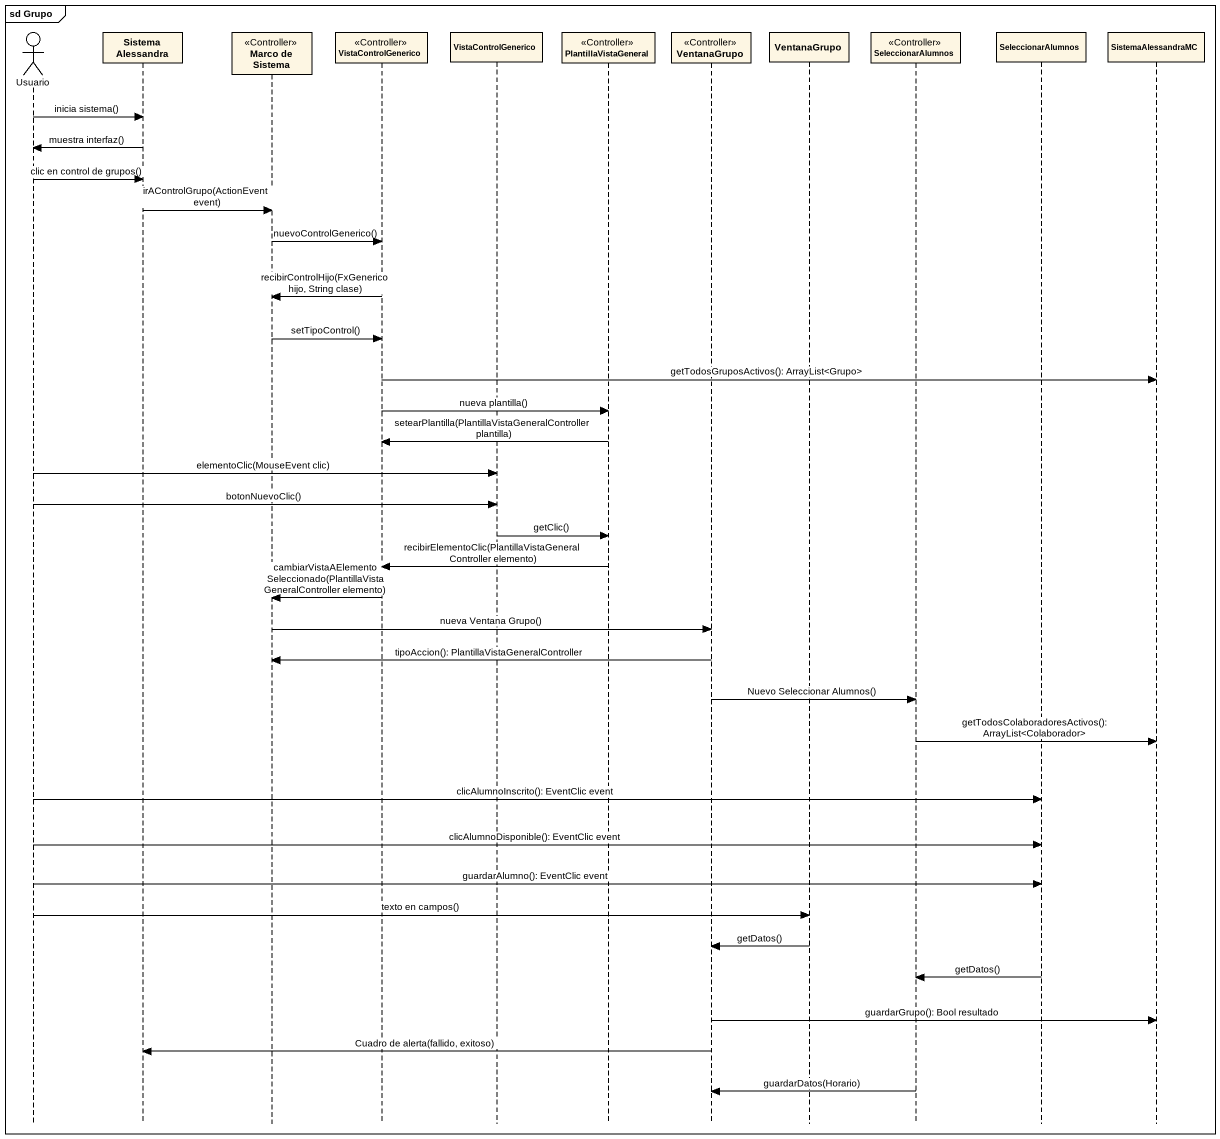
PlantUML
@startuml
mainframe sd Grupo
hide footbox
actor Usuario
participant "Sistema Alessandra" as Sistema_Alessandra
participant "Marco de Sistema" as Marco_de_Sistema <<Controller>>
participant VistaControlGenerico <<Controller>>
participant "VistaControlGenerico" as VistaControlGenerico_2
participant PlantillaVistaGeneral <<Controller>>
participant VentanaGrupo <<Controller>>
participant "VentanaGrupo" as VentanaGrupo_2
participant SeleccionarAlumnos <<Controller>>
participant "SeleccionarAlumnos" as SeleccionarAlumnos_2
participant SistemaAlessandraMC

Usuario -> Sistema_Alessandra : inicia sistema()
Sistema_Alessandra -> Usuario : muestra interfaz()
Usuario -> Sistema_Alessandra : clic en control de grupos()
Sistema_Alessandra -> Marco_de_Sistema : irAControlGrupo(ActionEvent event)
Marco_de_Sistema -> VistaControlGenerico : nuevoControlGenerico()
VistaControlGenerico -> Marco_de_Sistema : recibirControlHijo(FxGenerico hijo, String clase)
Marco_de_Sistema -> VistaControlGenerico : setTipoControl()
VistaControlGenerico -> SistemaAlessandraMC : getTodosGruposActivos(): ArrayList<Grupo>
VistaControlGenerico -> PlantillaVistaGeneral : nueva plantilla()
PlantillaVistaGeneral -> VistaControlGenerico : setearPlantilla(PlantillaVistaGeneralController plantilla)
Usuario -> VistaControlGenerico_2 : elementoClic(MouseEvent clic)
Usuario -> VistaControlGenerico_2 : botonNuevoClic()
VistaControlGenerico_2 -> PlantillaVistaGeneral : getClic()
PlantillaVistaGeneral -> VistaControlGenerico : recibirElementoClic(PlantillaVistaGeneralController elemento)
VistaControlGenerico -> Marco_de_Sistema : cambiarVistaAElementoSeleccionado(PlantillaVistaGeneralController elemento)
Marco_de_Sistema -> VentanaGrupo : nueva Ventana Grupo()
VentanaGrupo -> Marco_de_Sistema : tipoAccion(): PlantillaVistaGeneralController
VentanaGrupo -> SeleccionarAlumnos : Nuevo Seleccionar Alumnos()
SeleccionarAlumnos -> SistemaAlessandraMC : getTodosColaboradoresActivos(): ArrayList<Colaborador>
Usuario -> SeleccionarAlumnos_2 : clicAlumnoInscrito(): EventClic event
Usuario -> SeleccionarAlumnos_2 : clicAlumnoDisponible(): EventClic event
Usuario -> SeleccionarAlumnos_2 : guardarAlumno(): EventClic event
Usuario -> VentanaGrupo_2 : texto en campos()
VentanaGrupo_2 -> VentanaGrupo : getDatos()
SeleccionarAlumnos_2 -> SeleccionarAlumnos : getDatos()
VentanaGrupo -> SistemaAlessandraMC : guardarGrupo(): Bool resultado
VentanaGrupo -> Sistema_Alessandra : Cuadro de alerta(fallido, exitoso)
SeleccionarAlumnos -> VentanaGrupo : guardarDatos(Horario)
@enduml
